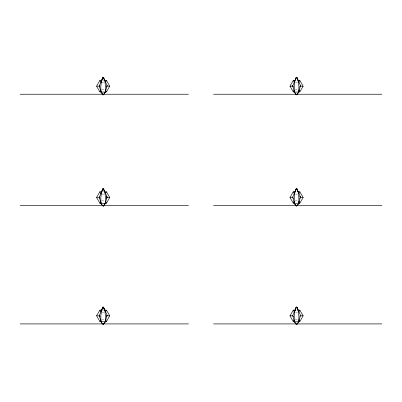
<?xml version="1.0" encoding="UTF-8"?>
<svg xmlns="http://www.w3.org/2000/svg" width="402" height="402" viewBox="0 0 402 402"><rect width="100%" height="100%" fill="white"/><g stroke="black" fill="none" stroke-linecap="round" stroke-linejoin="round"><path stroke-width="0.3" stroke-dasharray="2.01 1.51" d="M102.269 80.445L103.465 80.445M101.761 82.747L104.007 82.747M295.716 82.747L297.4 82.747M101.761 89.545L104.565 89.545M295.153 89.545L297.957 89.545M102.269 191.794L103.465 191.794M101.761 194.091L104.007 194.091M295.716 194.091L297.4 194.091M101.761 200.894L104.565 200.894M295.153 200.894L297.957 200.894M102.269 310.123L103.465 310.123M101.761 312.419L104.007 312.419M295.716 312.419L297.4 312.419M101.761 319.223L104.565 319.223M295.153 319.223L297.957 319.223"/><path stroke-width="0.6" d="M294.46 90.661L294.294 92.088L296.555 94.942L298.822 92.088L298.892 86.149L298.173 80.701L296.852 77.385L296.264 77.385L292.631 86.149L289.973 86.149L293.264 80.445L295.058 80.445M294.46 202.005L294.294 203.432L296.555 206.286L298.822 203.432L298.892 197.493L298.173 192.045L296.852 188.734L296.264 188.734L292.631 197.493L289.973 197.493L293.264 203.191L294.46 203.191M294.46 320.339L294.294 321.761L296.555 324.615L298.822 321.761L298.892 315.821L298.173 310.379L296.852 307.058L296.264 307.058L292.631 315.821L289.973 315.821L293.264 321.52L294.46 321.52M101.063 90.661L100.902 92.088L103.163 94.942L105.43 92.088L105.5 86.149L104.781 80.701L103.455 77.385L102.872 77.385L99.239 86.149L96.58 86.149L99.872 80.445L101.671 80.445M101.063 202.005L100.902 203.432L103.163 206.286L105.43 203.432L105.5 197.493L104.781 192.045L103.455 188.734L102.872 188.734L99.239 197.493L96.58 197.493L99.872 191.794L101.671 191.794M101.063 320.339L100.902 321.761L103.163 324.615L105.43 321.761L105.5 315.821L104.781 310.379L103.455 307.058L102.872 307.058L99.239 315.821L96.58 315.821L99.872 321.52L101.068 321.52M103.887 94.274L105.399 91.777L107.088 85.571L103.455 77.385L104.012 79.174M103.163 206.286L105.399 203.121L107.088 196.915L103.455 188.734L104.012 190.518M297.284 94.274L298.792 91.777L300.485 85.571L296.852 77.385L297.776 80.365M297.284 205.623L298.792 203.121L300.485 196.915L296.852 188.734L297.776 191.709M294.621 321.952L296.555 324.615L297.284 323.952L298.792 321.449L300.485 315.243L296.852 307.058L297.776 310.037M102.128 79.767L102.872 77.385L101.55 80.701L100.827 86.149L100.902 92.088L105.43 92.088L105.399 91.777M102.128 191.116L102.872 188.734L101.55 192.045L100.827 197.493L100.902 203.432L105.43 203.432L105.399 203.121M102.128 309.445L102.872 307.058L101.55 310.379L100.827 315.821L100.902 321.761L105.43 321.761L105.264 320.339M295.52 79.767L296.264 77.385L294.942 80.701L294.219 86.149L294.294 92.088L298.822 92.088L298.792 91.777M295.52 191.116L296.264 188.734L294.942 192.045L294.219 197.493L294.294 203.432L298.822 203.432L298.792 203.121M295.153 310.635L296.264 307.058L294.942 310.379L294.219 315.821L294.294 321.761L298.822 321.761L298.792 321.449M106.354 87.063L107.088 85.571L107.088 86.149L109.746 86.149L106.455 80.445L104.063 80.445M106.354 198.407L107.088 196.915L107.088 197.493L109.746 197.493L106.455 203.191L105.259 203.191M106.354 316.736L107.088 315.243L103.455 307.058L104.198 309.445M299.746 87.063L300.485 85.571L300.485 86.149L303.138 86.149L299.847 80.445L298.053 80.445M299.746 198.407L300.485 196.915L300.485 197.493L303.138 197.493L299.847 203.191L298.651 203.191M299.992 316.238L300.485 315.243L300.485 315.821L303.138 315.821L299.847 321.52L298.651 321.52M101.068 91.847L99.872 91.847L100.671 90.465M105.394 82.284L106.455 80.445M105.259 91.847L106.455 91.847L109.746 86.149M101.068 203.191L99.872 203.191L100.671 201.814M105.394 193.633L106.455 191.794L104.063 191.794M96.58 315.821L99.872 310.123L101.671 310.123M99.872 321.52L100.671 320.143M105.394 311.962L106.455 310.123L104.063 310.123M105.259 321.52L106.455 321.52L109.746 315.821L106.455 310.123M289.973 86.149L293.264 91.847L294.063 90.465M298.786 82.284L299.847 80.445M298.651 91.847L299.847 91.847L303.138 86.149M289.973 197.493L293.264 191.794L295.058 191.794M293.264 203.191L294.063 201.814M298.786 193.633L299.847 191.794L298.053 191.794M289.973 315.821L293.264 310.123L295.058 310.123M293.264 321.52L294.063 320.143M298.786 311.962L299.847 310.123L297.455 310.123M103.163 324.615L105.399 321.449L107.088 315.243L107.088 315.821L109.746 315.821M293.264 91.847L294.46 91.847M20.1 94.234L188.508 94.234M213.492 94.234L381.9 94.234M20.1 205.583L188.508 205.583M213.492 205.583L381.9 205.583M20.1 323.911L188.508 323.911M213.492 323.911L381.9 323.911M103.163 94.942L100.927 91.777L99.239 85.571L99.972 87.063M102.44 205.623L100.927 203.121L99.239 196.915L99.972 198.407M102.44 323.952L100.927 321.449L99.239 315.243L99.972 316.736M294.621 92.274L295.832 94.274M294.621 203.623L295.832 205.623M293.264 80.445L294.596 82.747M299.847 191.794L303.138 197.493M299.641 196.035L300.485 197.493M293.264 191.794L294.596 194.091M299.847 310.123L303.138 315.821M298.786 319.68L299.847 321.52M293.264 310.123L294.329 311.962M96.58 86.149L99.872 91.847M106.455 191.794L109.746 197.493M99.872 191.794L101.198 194.091M96.58 197.493L99.872 203.191M99.872 310.123L100.937 311.962M105.394 319.68L106.455 321.52M298.786 90.008L299.847 91.847M298.786 201.352L299.847 203.191M99.872 80.445L101.198 82.747M105.394 90.008L106.455 91.847M106.249 196.035L107.088 197.493M105.394 201.352L106.455 203.191M293.37 87.063L292.631 85.571L294.319 91.777M293.37 198.407L292.631 196.915L294.319 203.121M293.37 316.736L292.631 315.243L294.319 321.449"/></g></svg>
